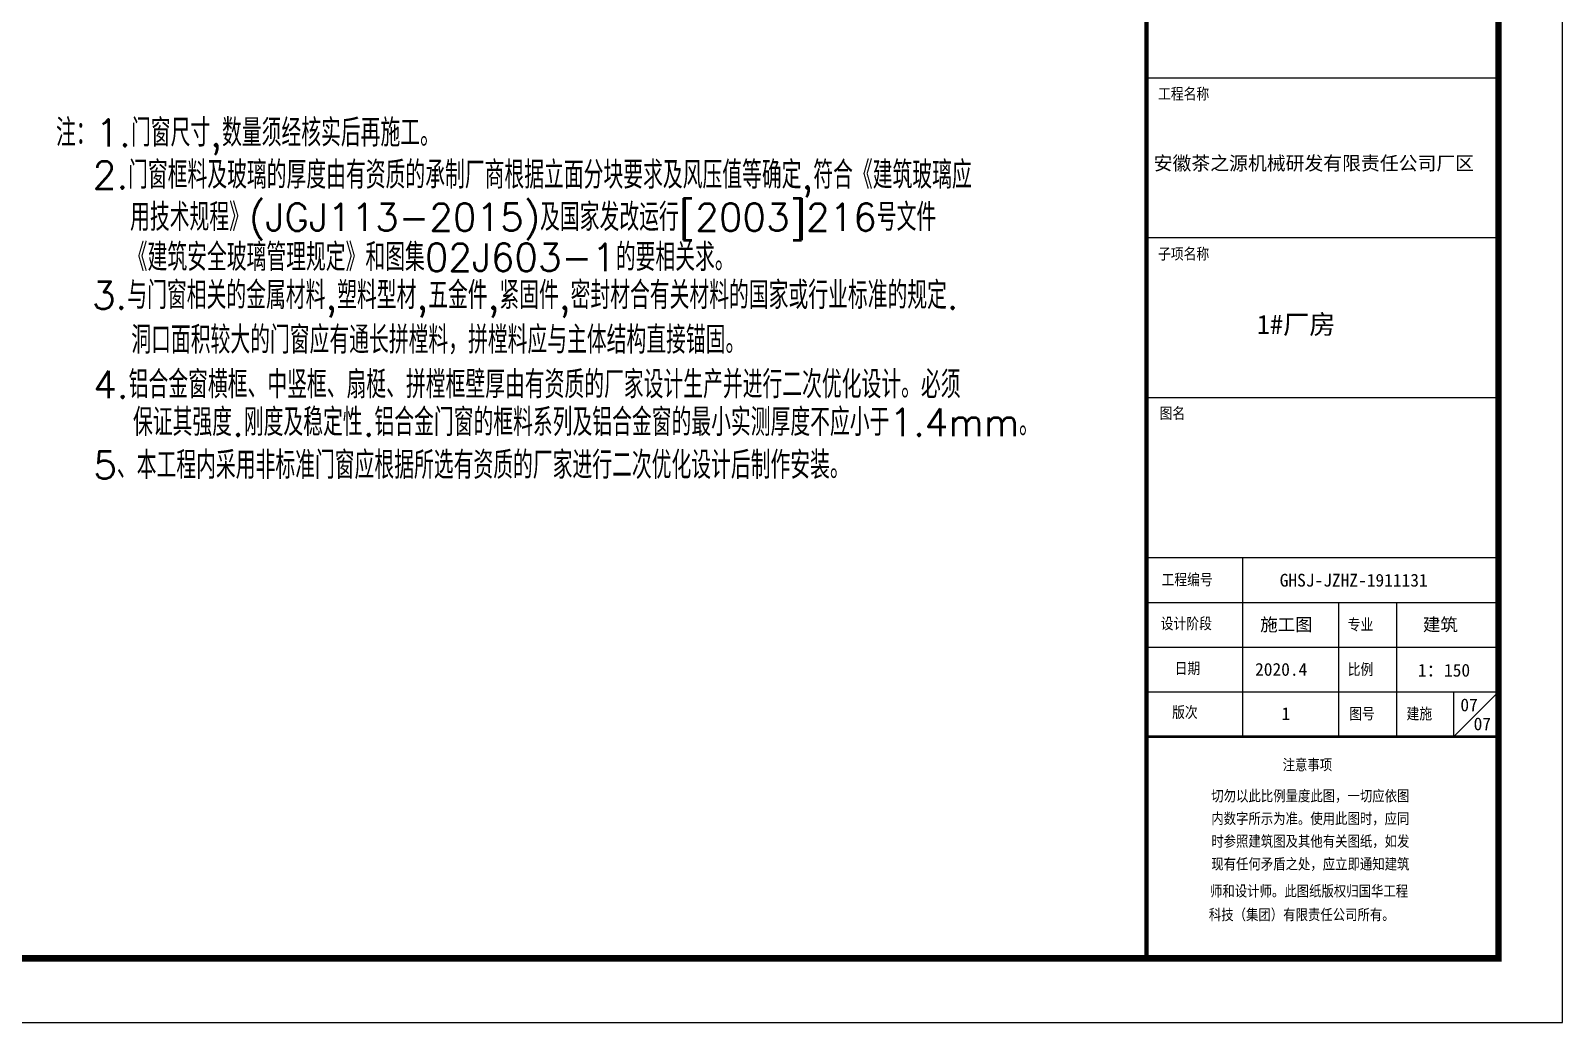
# Model space of a CAD drawing. Extents: x -21908402 to 2681150, y 103181 to 5079726.
# Drawn here: x 1532504 to 1568422, y 103181 to 126430 of the extents above; entities that cross this region are included whole.
import ezdxf
from ezdxf.enums import TextEntityAlignment as Align

# ---------------------------------------------------------------- set-up
doc = ezdxf.new("R2010")
doc.units = 0
doc.header["$LTSCALE"] = 1000
for name, color, linetype in [('1', 140, 'Continuous'), ('PP-PM-TK', 7, 'Continuous'), ('PUB_TEXT', 7, 'Continuous'), ('PUB_TITLE', 4, 'Continuous')]:
    doc.layers.add(name, color=color, linetype=linetype)
doc.styles.add('-黑体', font='simhei.ttf', dxfattribs={"width": 0.8})
doc.styles.add('_TCH_DIM', font='SIMPLEX', dxfattribs={"bigfont": 'GBCBIG'})
doc.styles.add('TQ', font='txt.shx', dxfattribs={"width": 0.8, "bigfont": 'hztxt.shx'})

# ---------------------------------------------------------------- blocks, each defined once
blk = doc.blocks.new('GFDD')
at = {"layer": '1'}
for p, q in [((1619746, 391344), (1627996, 391344)), ((1619746, 387594), (1627996, 387594)), ((1619746, 383844), (1627996, 383844))]:
    blk.add_line(p, q, dxfattribs=at)
at = {"layer": '1', "color": 4}
for p, q in [((1619746, 380094), (1627996, 380094)), ((1621996, 380094), (1621996, 375894)), ((1619746, 379044), (1627996, 379044)), ((1624246, 379044), (1624246, 375894)), ((1625603, 379044), (1625603, 375894)), ((1619746, 377994), (1627996, 377994)), ((1619746, 376944), (1627996, 376944)), ((1626946, 376944), (1626946, 375894)), ((1627996, 376944), (1626946, 375894))]:
    blk.add_line(p, q, dxfattribs=at)
at = {"layer": '1', "color": 4, "const_width": 60}
blk.add_lwpolyline([(1619746, 375894), (1627996, 375894)], dxfattribs=at)
at = {"layer": 'PP-PM-TK', "color": 4, "const_width": 105}
blk.add_lwpolyline([(1619746, 456797), (1619746, 370697)], dxfattribs=at)
at = {"layer": 'PUB_TEXT', "color": 2, "style": 'TQ'}
for s, height, p in [('工程名称', 300, (1620015, 390806)), ('子项名称', 300, (1620015, 387055)), ('图名', 300, (1620051, 383316)), ('工程编号', 300, (1620097, 379418)), ('设计阶段', 300, (1620077, 378388)), ('专业', 300, (1624463, 378363)), ('日期', 300, (1620404, 377338)), ('比例', 300, (1624463, 377313)), ('版次', 300, (1620345, 376309)), ('图号', 300, (1624497, 376274)), ('建施', 300, (1625841, 376273)), ('注意事项', 290.4, (1622936, 375081)), ('切勿以此比例量度此图，一切应依图', 290.4, (1621263, 374352)), ('内数字所示为准。使用此图时，应同', 290.4, (1621263, 373821)), ('时参照建筑图及其他有关图纸，如发', 290.4, (1621263, 373289)), ('现有任何矛盾之处，应立即通知建筑', 290.4, (1621263, 372756)), ('师和设计师。此图纸版权归国华工程', 290.4, (1621234, 372122)), ('科技（集团）有限责任公司所有。', 290.4, (1621207, 371568))]:
    blk.add_text(s, height=height, dxfattribs=at).set_placement(p)
at = {"layer": 'PUB_TITLE', "color": 255, "style": '-黑体'}
for s, height, p in [('安徽茶之源机械研发有限责任公司厂区', 324, (1619912, 389177)), ('1#厂房', 450, (1622334, 385336)), ('GHSJ-JZHZ-1911131', 300, (1622868, 379413)), ('施工图', 300, (1622411, 378373)), ('建筑', 300, (1626226, 378373)), ('2020.4', 300, (1622290, 377323)), ('1：150', 300, (1626107, 377303)), ('1', 300, (1622911, 376286)), ('07', 300, (1627415, 376045))]:
    blk.add_text(s, height=height, dxfattribs=at).set_placement(p)
blk = doc.blocks.new('KJLL51')
at = {"layer": 'PUB_TEXT', "style": '_TCH_DIM'}
blk.add_text('注：1.门窗尺寸,数量须经核实后再施工。', height=645.05, dxfattribs=at).set_placement((1382355, 93284), align=Align.MIDDLE)
for s, p in [('2.门窗框料及玻璃的厚度由有资质的承制厂商根据立面分块要求及风压值等确定,符合《建筑玻璃应', (1378715, 92034)), ('用技术规程》(JGJ113-2015)及国家发改运行[2003]216号文件', (1379591, 91045)), ('《建筑安全玻璃管理规定》和图集02J603-1的要相关求。', (1379536, 90105)), ('3.与门窗相关的金属材料,塑料型材,五金件,紧固件,密封材合有关材料的国家或行业标准的规定.', (1378697, 89213)), ('洞口面积较大的门窗应有通长拼樘料，拼樘料应与主体结构直接锚固。', (1379620, 88167)), ('4.铝合金窗横框、中竖框、扇梃、拼樘框壁厚由有资质的厂家设计生产并进行二次优化设计。必须', (1378729, 87121)), ('保证其强度.刚度及稳定性.铝合金门窗的框料系列及铝合金窗的最小实测厚度不应小于1.4mm。', (1379659, 86237)), ('5、本工程内采用非标准门窗应根据所选有资质的厂家进行二次优化设计后制作安装。', (1378729, 85232))]:
    blk.add_text(s, height=645.05, dxfattribs=at).set_placement(p)

msp = doc.modelspace()

# ---------------------------------------------------------------- linework, layer by layer
at = {"layer": 'PUB_TITLE'}
msp.add_lwpolyline([(1316122, 103181), (1568422, 103181), (1568422, 192281), (1316122, 192281)], close=True, dxfattribs=at)
at = {"layer": 'PUB_TITLE', "const_width": 150}
msp.add_lwpolyline([(1319872, 104681), (1566922, 104681), (1566922, 190781), (1319872, 190781)], close=True, dxfattribs=at)

# ---------------------------------------------------------------- block references
for name, p in [('GFDD', (-61074, -266017)), ('KJLL51', (155245, 30690))]:
    msp.add_blockref(name, p)

# ---------------------------------------------------------------- texts
at = {"layer": 'PUB_TITLE', "color": 255, "style": '-黑体'}
msp.add_text('07', height=300, dxfattribs=at).set_placement((1566030, 110473))

doc.saveas('drawing.dxf')
